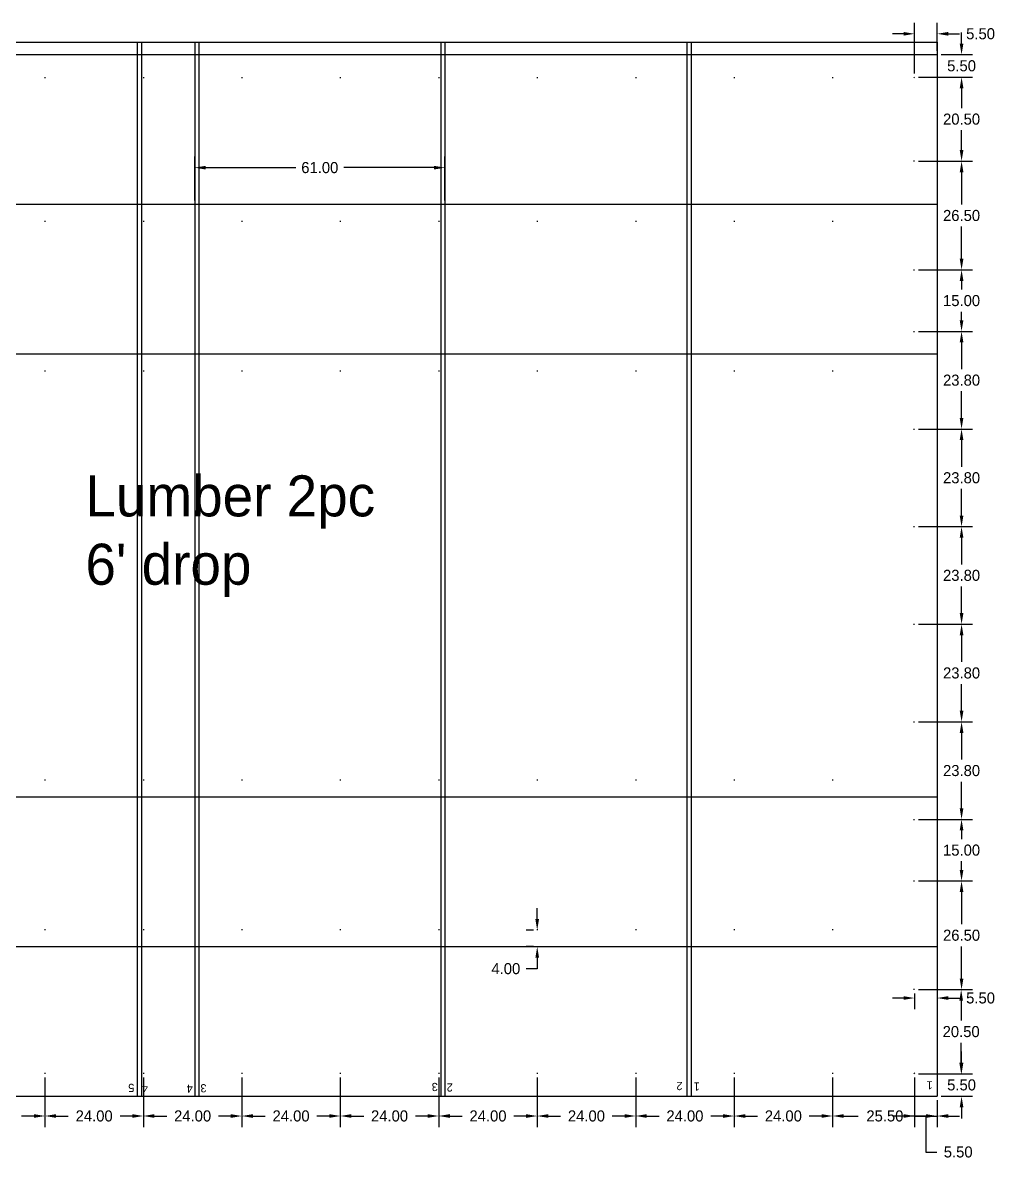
# Model space of a CAD drawing. Header units: millimetres. Extents: x 0 to 3072, y 0 to 988.
# Drawn here: x 280.2 to 517.3, y 405.2 to 682.4 of the extents above; entities that cross this region are included whole.
import ezdxf

# ---------------------------------------------------------------- set-up
doc = ezdxf.new("R2010")
doc.units = ezdxf.units.MM
for name, color, linetype in [('CUTME', 1, 'Continuous'), ('dim', 7, 'Continuous'), ('PEN1', 5, 'Continuous'), ('PEN2', 95, 'Continuous'), ('PENME', 3, 'Continuous'), ('TEXT', 7, 'Continuous')]:
    doc.layers.add(name, color=color, linetype=linetype)
doc.dimstyles.get("Standard").update_dxf_attribs({"dimtxt": 0.18, "dimasz": 0.18, "dimexe": 0.18, "dimexo": 0.0625, "dimgap": 0.09, "dimtad": 0, "dimtih": 1, "dimtoh": 1, "dimdec": 4, "dimzin": 0, "dimdsep": 46, "dimtxsty": 'Standard', "dimcen": 0.09, "dimadec": 0, "dimazin": 0, "dimtfac": 1, "dimtdec": 4, "dimtofl": 0, "dimtmove": 0, "dimatfit": 3, "dimfxl": 0, "dimtolj": 1, "dimtzin": 0, "dimarcsym": 0})

# ---------------------------------------------------------------- blocks, each defined once
blk = doc.blocks.new('*D468')
at = {"layer": 'Defpoints', "color": 0}
for p in [(261.64, 426.11), (285.64, 426.11), (261.64, 415.79)]:
    blk.add_point(p, dxfattribs=at)
at = {"layer": 'dim', "color": 0, "lineweight": -2}
for p, q in [((261.64, 425.17), (261.64, 413.09)), ((285.64, 425.17), (285.64, 413.09)), ((264.34, 415.79), (267.34, 415.79)), ((282.94, 415.79), (279.94, 415.79))]:
    blk.add_line(p, q, dxfattribs=at)
at = {"layer": 'dim', "color": 0}
for points in [[(264.34, 416.24), (264.34, 415.34), (261.64, 415.79)], [(282.94, 416.24), (282.94, 415.34), (285.64, 415.79)]]:
    blk.add_solid(points, dxfattribs=at)
at = {"layer": 'dim', "color": 0, "insert": (273.64, 415.79), "char_height": 2.7, "attachment_point": 5}
blk.add_mtext('\\A1;24.00', dxfattribs=at)
blk = doc.blocks.new('*D469')
at = {"layer": 'Defpoints', "color": 0}
for p in [(285.64, 426.11), (309.64, 426.11), (285.64, 415.79)]:
    blk.add_point(p, dxfattribs=at)
at = {"layer": 'dim', "color": 0, "lineweight": -2}
for p, q in [((285.64, 425.17), (285.64, 413.09)), ((309.64, 425.17), (309.64, 413.09)), ((288.34, 415.79), (291.34, 415.79)), ((306.94, 415.79), (303.94, 415.79))]:
    blk.add_line(p, q, dxfattribs=at)
at = {"layer": 'dim', "color": 0}
for points in [[(288.34, 416.24), (288.34, 415.34), (285.64, 415.79)], [(306.94, 416.24), (306.94, 415.34), (309.64, 415.79)]]:
    blk.add_solid(points, dxfattribs=at)
at = {"layer": 'dim', "color": 0, "insert": (297.64, 415.79), "char_height": 2.7, "attachment_point": 5}
blk.add_mtext('\\A1;24.00', dxfattribs=at)
blk = doc.blocks.new('*D470')
at = {"layer": 'Defpoints', "color": 0}
for p in [(309.64, 426.11), (333.64, 426.11), (309.64, 415.79)]:
    blk.add_point(p, dxfattribs=at)
at = {"layer": 'dim', "color": 0, "lineweight": -2}
for p, q in [((309.64, 425.17), (309.64, 413.09)), ((333.64, 425.17), (333.64, 413.09)), ((312.34, 415.79), (315.34, 415.79)), ((330.94, 415.79), (327.94, 415.79))]:
    blk.add_line(p, q, dxfattribs=at)
at = {"layer": 'dim', "color": 0}
for points in [[(312.34, 416.24), (312.34, 415.34), (309.64, 415.79)], [(330.94, 416.24), (330.94, 415.34), (333.64, 415.79)]]:
    blk.add_solid(points, dxfattribs=at)
at = {"layer": 'dim', "color": 0, "insert": (321.64, 415.79), "char_height": 2.7, "attachment_point": 5}
blk.add_mtext('\\A1;24.00', dxfattribs=at)
blk = doc.blocks.new('*D471')
at = {"layer": 'Defpoints', "color": 0}
for p in [(333.64, 426.11), (357.64, 426.11), (333.64, 415.79)]:
    blk.add_point(p, dxfattribs=at)
at = {"layer": 'dim', "color": 0, "lineweight": -2}
for p, q in [((333.64, 425.17), (333.64, 413.09)), ((357.64, 425.17), (357.64, 413.09)), ((336.34, 415.79), (339.34, 415.79)), ((354.94, 415.79), (351.94, 415.79))]:
    blk.add_line(p, q, dxfattribs=at)
at = {"layer": 'dim', "color": 0}
for points in [[(336.34, 416.24), (336.34, 415.34), (333.64, 415.79)], [(354.94, 416.24), (354.94, 415.34), (357.64, 415.79)]]:
    blk.add_solid(points, dxfattribs=at)
at = {"layer": 'dim', "color": 0, "insert": (345.64, 415.79), "char_height": 2.7, "attachment_point": 5}
blk.add_mtext('\\A1;24.00', dxfattribs=at)
blk = doc.blocks.new('*D472')
at = {"layer": 'Defpoints', "color": 0}
for p in [(357.64, 426.11), (381.64, 426.11), (357.64, 415.79)]:
    blk.add_point(p, dxfattribs=at)
at = {"layer": 'dim', "color": 0, "lineweight": -2}
for p, q in [((357.64, 425.17), (357.64, 413.09)), ((381.64, 425.17), (381.64, 413.09)), ((360.34, 415.79), (363.34, 415.79)), ((378.94, 415.79), (375.94, 415.79))]:
    blk.add_line(p, q, dxfattribs=at)
at = {"layer": 'dim', "color": 0}
for points in [[(360.34, 416.24), (360.34, 415.34), (357.64, 415.79)], [(378.94, 416.24), (378.94, 415.34), (381.64, 415.79)]]:
    blk.add_solid(points, dxfattribs=at)
at = {"layer": 'dim', "color": 0, "insert": (369.64, 415.79), "char_height": 2.7, "attachment_point": 5}
blk.add_mtext('\\A1;24.00', dxfattribs=at)
blk = doc.blocks.new('*D473')
at = {"layer": 'Defpoints', "color": 0}
for p in [(381.64, 426.11), (405.64, 426.11), (381.64, 415.79)]:
    blk.add_point(p, dxfattribs=at)
at = {"layer": 'dim', "color": 0, "lineweight": -2}
for p, q in [((381.64, 425.17), (381.64, 413.09)), ((405.64, 425.17), (405.64, 413.09)), ((384.34, 415.79), (387.34, 415.79)), ((402.94, 415.79), (399.94, 415.79))]:
    blk.add_line(p, q, dxfattribs=at)
at = {"layer": 'dim', "color": 0}
for points in [[(384.34, 416.24), (384.34, 415.34), (381.64, 415.79)], [(402.94, 416.24), (402.94, 415.34), (405.64, 415.79)]]:
    blk.add_solid(points, dxfattribs=at)
at = {"layer": 'dim', "color": 0, "insert": (393.64, 415.79), "char_height": 2.7, "attachment_point": 5}
blk.add_mtext('\\A1;24.00', dxfattribs=at)
blk = doc.blocks.new('*D474')
at = {"layer": 'Defpoints', "color": 0}
for p in [(405.64, 426.11), (429.64, 426.11), (405.64, 415.79)]:
    blk.add_point(p, dxfattribs=at)
at = {"layer": 'dim', "color": 0, "lineweight": -2}
for p, q in [((405.64, 425.17), (405.64, 413.09)), ((429.64, 425.17), (429.64, 413.09)), ((408.34, 415.79), (411.34, 415.79)), ((426.94, 415.79), (423.94, 415.79))]:
    blk.add_line(p, q, dxfattribs=at)
at = {"layer": 'dim', "color": 0}
for points in [[(408.34, 416.24), (408.34, 415.34), (405.64, 415.79)], [(426.94, 416.24), (426.94, 415.34), (429.64, 415.79)]]:
    blk.add_solid(points, dxfattribs=at)
at = {"layer": 'dim', "color": 0, "insert": (417.64, 415.79), "char_height": 2.7, "attachment_point": 5}
blk.add_mtext('\\A1;24.00', dxfattribs=at)
blk = doc.blocks.new('*D475')
at = {"layer": 'Defpoints', "color": 0}
for p in [(429.64, 426.11), (453.64, 426.11), (429.64, 415.79)]:
    blk.add_point(p, dxfattribs=at)
at = {"layer": 'dim', "color": 0, "lineweight": -2}
for p, q in [((429.64, 425.17), (429.64, 413.09)), ((453.64, 425.17), (453.64, 413.09)), ((432.34, 415.79), (435.34, 415.79)), ((450.94, 415.79), (447.94, 415.79))]:
    blk.add_line(p, q, dxfattribs=at)
at = {"layer": 'dim', "color": 0}
for points in [[(432.34, 416.24), (432.34, 415.34), (429.64, 415.79)], [(450.94, 416.24), (450.94, 415.34), (453.64, 415.79)]]:
    blk.add_solid(points, dxfattribs=at)
at = {"layer": 'dim', "color": 0, "insert": (441.64, 415.79), "char_height": 2.7, "attachment_point": 5}
blk.add_mtext('\\A1;24.00', dxfattribs=at)
blk = doc.blocks.new('*D476')
at = {"layer": 'Defpoints', "color": 0}
for p in [(453.64, 426.11), (477.64, 426.11), (453.64, 415.79)]:
    blk.add_point(p, dxfattribs=at)
at = {"layer": 'dim', "color": 0, "lineweight": -2}
for p, q in [((453.64, 425.17), (453.64, 413.09)), ((477.64, 425.17), (477.64, 413.09)), ((456.34, 415.79), (459.34, 415.79)), ((474.94, 415.79), (471.94, 415.79))]:
    blk.add_line(p, q, dxfattribs=at)
at = {"layer": 'dim', "color": 0}
for points in [[(456.34, 416.24), (456.34, 415.34), (453.64, 415.79)], [(474.94, 416.24), (474.94, 415.34), (477.64, 415.79)]]:
    blk.add_solid(points, dxfattribs=at)
at = {"layer": 'dim', "color": 0, "insert": (465.64, 415.79), "char_height": 2.7, "attachment_point": 5}
blk.add_mtext('\\A1;24.00', dxfattribs=at)
blk = doc.blocks.new('*D477')
at = {"layer": 'Defpoints', "color": 0}
for p in [(477.64, 426.11), (503.14, 420.61), (477.64, 415.79)]:
    blk.add_point(p, dxfattribs=at)
at = {"layer": 'dim', "color": 0, "lineweight": -2}
for p, q in [((477.64, 425.17), (477.64, 413.09)), ((503.14, 419.67), (503.14, 413.09)), ((480.34, 415.79), (483.86, 415.79)), ((500.44, 415.79), (496.91, 415.79))]:
    blk.add_line(p, q, dxfattribs=at)
at = {"layer": 'dim', "color": 0}
for points in [[(480.34, 416.24), (480.34, 415.34), (477.64, 415.79)], [(500.44, 416.24), (500.44, 415.34), (503.14, 415.79)]]:
    blk.add_solid(points, dxfattribs=at)
at = {"layer": 'dim', "color": 0, "insert": (490.39, 415.79), "char_height": 2.7, "attachment_point": 5}
blk.add_mtext('\\A1;25.50', dxfattribs=at)
blk = doc.blocks.new('*D503')
at = {"layer": 'Defpoints', "color": 0}
for p in [(405.64, 461.11), (405.64, 457.11), (405.64, 457.11)]:
    blk.add_point(p, dxfattribs=at)
at = {"layer": 'dim', "color": 0, "lineweight": -2}
for p, q in [((405.64, 463.81), (405.64, 466.51)), ((404.7, 461.11), (402.94, 461.11)), ((404.7, 457.11), (402.94, 457.11)), ((405.64, 454.41), (405.64, 451.71)), ((405.64, 451.71), (402.94, 451.71))]:
    blk.add_line(p, q, dxfattribs=at)
at = {"layer": 'dim', "color": 0}
for points in [[(405.19, 463.81), (406.09, 463.81), (405.64, 461.11)], [(405.19, 454.41), (406.09, 454.41), (405.64, 457.11)]]:
    blk.add_solid(points, dxfattribs=at)
at = {"layer": 'dim', "color": 0, "insert": (397.99, 451.71), "char_height": 2.7, "attachment_point": 5}
blk.add_mtext('\\A1;4.00', dxfattribs=at)
blk = doc.blocks.new('*D505')
at = {"layer": 'Defpoints', "color": 0}
for p in [(322.14, 647.04), (322.14, 638.11), (383.14, 638.11)]:
    blk.add_point(p, dxfattribs=at)
at = {"layer": 'dim', "color": 0, "lineweight": -2}
for p, q in [((322.14, 639.04), (322.14, 649.74)), ((383.14, 639.04), (383.14, 649.74)), ((324.84, 647.04), (346.79, 647.04)), ((380.44, 647.04), (358.49, 647.04))]:
    blk.add_line(p, q, dxfattribs=at)
at = {"layer": 'dim', "color": 0}
for points in [[(324.84, 647.49), (324.84, 646.59), (322.14, 647.04)], [(380.44, 647.49), (380.44, 646.59), (383.14, 647.04)]]:
    blk.add_solid(points, dxfattribs=at)
at = {"layer": 'dim', "color": 0, "insert": (352.64, 647.04), "char_height": 2.7, "attachment_point": 5}
blk.add_mtext('\\A1;61.00', dxfattribs=at)
blk = doc.blocks.new('*D510')
at = {"layer": 'Defpoints', "color": 0}
for p in [(503.14, 674.61), (497.64, 669.11), (509.08, 669.11)]:
    blk.add_point(p, dxfattribs=at)
at = {"layer": 'dim', "color": 0, "lineweight": -2}
for p, q in [((509.08, 677.31), (509.08, 680.01)), ((504.08, 674.61), (511.78, 674.61)), ((498.58, 669.11), (511.78, 669.11)), ((509.08, 666.41), (509.08, 663.71))]:
    blk.add_line(p, q, dxfattribs=at)
at = {"layer": 'dim', "color": 0}
for points in [[(508.63, 677.31), (509.53, 677.31), (509.08, 674.61)], [(508.63, 666.41), (509.53, 666.41), (509.08, 669.11)]]:
    blk.add_solid(points, dxfattribs=at)
at = {"layer": 'dim', "color": 0, "insert": (509.08, 671.86), "char_height": 2.7, "attachment_point": 5}
blk.add_mtext('\\A1;5.50', dxfattribs=at)
blk = doc.blocks.new('*D511')
at = {"layer": 'Defpoints', "color": 0}
for p in [(497.64, 669.11), (497.64, 648.61), (509.08, 648.61)]:
    blk.add_point(p, dxfattribs=at)
at = {"layer": 'dim', "color": 0, "lineweight": -2}
for p, q in [((498.58, 669.11), (511.78, 669.11)), ((509.08, 666.41), (509.08, 661.56)), ((509.08, 651.31), (509.08, 656.16)), ((498.58, 648.61), (511.78, 648.61))]:
    blk.add_line(p, q, dxfattribs=at)
at = {"layer": 'dim', "color": 0}
for points in [[(508.63, 666.41), (509.53, 666.41), (509.08, 669.11)], [(508.63, 651.31), (509.53, 651.31), (509.08, 648.61)]]:
    blk.add_solid(points, dxfattribs=at)
at = {"layer": 'dim', "color": 0, "insert": (509.08, 658.86), "char_height": 2.7, "attachment_point": 5}
blk.add_mtext('\\A1;20.50', dxfattribs=at)
blk = doc.blocks.new('*D512')
at = {"layer": 'Defpoints', "color": 0}
for p in [(497.64, 607.11), (497.64, 583.31), (509.08, 583.31)]:
    blk.add_point(p, dxfattribs=at)
at = {"layer": 'dim', "color": 0, "lineweight": -2}
for p, q in [((498.58, 607.11), (511.78, 607.11)), ((509.08, 604.41), (509.08, 597.91)), ((509.08, 586.01), (509.08, 592.51)), ((498.58, 583.31), (511.78, 583.31))]:
    blk.add_line(p, q, dxfattribs=at)
at = {"layer": 'dim', "color": 0}
for points in [[(508.63, 604.41), (509.53, 604.41), (509.08, 607.11)], [(508.63, 586.01), (509.53, 586.01), (509.08, 583.31)]]:
    blk.add_solid(points, dxfattribs=at)
at = {"layer": 'dim', "color": 0, "insert": (509.08, 595.21), "char_height": 2.7, "attachment_point": 5}
blk.add_mtext('\\A1;23.80', dxfattribs=at)
blk = doc.blocks.new('*D513')
at = {"layer": 'Defpoints', "color": 0}
for p in [(497.64, 583.31), (497.64, 559.51), (509.08, 559.51)]:
    blk.add_point(p, dxfattribs=at)
at = {"layer": 'dim', "color": 0, "lineweight": -2}
for p, q in [((498.58, 583.31), (511.78, 583.31)), ((509.08, 580.61), (509.08, 574.11)), ((509.08, 562.21), (509.08, 568.71)), ((498.58, 559.51), (511.78, 559.51))]:
    blk.add_line(p, q, dxfattribs=at)
at = {"layer": 'dim', "color": 0}
for points in [[(508.63, 580.61), (509.53, 580.61), (509.08, 583.31)], [(508.63, 562.21), (509.53, 562.21), (509.08, 559.51)]]:
    blk.add_solid(points, dxfattribs=at)
at = {"layer": 'dim', "color": 0, "insert": (509.08, 571.41), "char_height": 2.7, "attachment_point": 5}
blk.add_mtext('\\A1;23.80', dxfattribs=at)
blk = doc.blocks.new('*D514')
at = {"layer": 'Defpoints', "color": 0}
for p in [(497.64, 559.51), (497.64, 535.71), (509.08, 535.71)]:
    blk.add_point(p, dxfattribs=at)
at = {"layer": 'dim', "color": 0, "lineweight": -2}
for p, q in [((498.58, 559.51), (511.78, 559.51)), ((509.08, 556.81), (509.08, 550.31)), ((509.08, 538.41), (509.08, 544.91)), ((498.58, 535.71), (511.78, 535.71))]:
    blk.add_line(p, q, dxfattribs=at)
at = {"layer": 'dim', "color": 0}
for points in [[(508.63, 556.81), (509.53, 556.81), (509.08, 559.51)], [(508.63, 538.41), (509.53, 538.41), (509.08, 535.71)]]:
    blk.add_solid(points, dxfattribs=at)
at = {"layer": 'dim', "color": 0, "insert": (509.08, 547.61), "char_height": 2.7, "attachment_point": 5}
blk.add_mtext('\\A1;23.80', dxfattribs=at)
blk = doc.blocks.new('*D515')
at = {"layer": 'Defpoints', "color": 0}
for p in [(497.64, 535.71), (497.64, 511.91), (509.08, 511.91)]:
    blk.add_point(p, dxfattribs=at)
at = {"layer": 'dim', "color": 0, "lineweight": -2}
for p, q in [((498.58, 535.71), (511.78, 535.71)), ((509.08, 533.01), (509.08, 526.51)), ((509.08, 514.61), (509.08, 521.11)), ((498.58, 511.91), (511.78, 511.91))]:
    blk.add_line(p, q, dxfattribs=at)
at = {"layer": 'dim', "color": 0}
for points in [[(508.63, 533.01), (509.53, 533.01), (509.08, 535.71)], [(508.63, 514.61), (509.53, 514.61), (509.08, 511.91)]]:
    blk.add_solid(points, dxfattribs=at)
at = {"layer": 'dim', "color": 0, "insert": (509.08, 523.81), "char_height": 2.7, "attachment_point": 5}
blk.add_mtext('\\A1;23.80', dxfattribs=at)
blk = doc.blocks.new('*D516')
at = {"layer": 'Defpoints', "color": 0}
for p in [(497.64, 511.91), (497.64, 488.11), (509.08, 488.11)]:
    blk.add_point(p, dxfattribs=at)
at = {"layer": 'dim', "color": 0, "lineweight": -2}
for p, q in [((498.58, 511.91), (511.78, 511.91)), ((509.08, 509.21), (509.08, 502.71)), ((509.08, 490.81), (509.08, 497.31)), ((498.58, 488.11), (511.78, 488.11))]:
    blk.add_line(p, q, dxfattribs=at)
at = {"layer": 'dim', "color": 0}
for points in [[(508.63, 509.21), (509.53, 509.21), (509.08, 511.91)], [(508.63, 490.81), (509.53, 490.81), (509.08, 488.11)]]:
    blk.add_solid(points, dxfattribs=at)
at = {"layer": 'dim', "color": 0, "insert": (509.08, 500.01), "char_height": 2.7, "attachment_point": 5}
blk.add_mtext('\\A1;23.80', dxfattribs=at)
blk = doc.blocks.new('*D517')
at = {"layer": 'Defpoints', "color": 0}
for p in [(497.64, 488.11), (497.64, 473.11), (509.08, 473.11)]:
    blk.add_point(p, dxfattribs=at)
at = {"layer": 'dim', "color": 0, "lineweight": -2}
for p, q in [((498.58, 488.11), (511.78, 488.11)), ((509.08, 485.41), (509.08, 483.31)), ((509.08, 475.81), (509.08, 477.91)), ((498.58, 473.11), (511.78, 473.11))]:
    blk.add_line(p, q, dxfattribs=at)
at = {"layer": 'dim', "color": 0}
for points in [[(508.63, 485.41), (509.53, 485.41), (509.08, 488.11)], [(508.63, 475.81), (509.53, 475.81), (509.08, 473.11)]]:
    blk.add_solid(points, dxfattribs=at)
at = {"layer": 'dim', "color": 0, "insert": (509.08, 480.61), "char_height": 2.7, "attachment_point": 5}
blk.add_mtext('\\A1;15.00', dxfattribs=at)
blk = doc.blocks.new('*D518')
at = {"layer": 'Defpoints', "color": 0}
for p in [(497.64, 473.11), (497.64, 446.61), (509.08, 446.61)]:
    blk.add_point(p, dxfattribs=at)
at = {"layer": 'dim', "color": 0, "lineweight": -2}
for p, q in [((498.58, 473.11), (511.78, 473.11)), ((509.08, 470.41), (509.08, 462.56)), ((509.08, 449.31), (509.08, 457.16)), ((498.58, 446.61), (511.78, 446.61))]:
    blk.add_line(p, q, dxfattribs=at)
at = {"layer": 'dim', "color": 0}
for points in [[(508.63, 470.41), (509.53, 470.41), (509.08, 473.11)], [(508.63, 449.31), (509.53, 449.31), (509.08, 446.61)]]:
    blk.add_solid(points, dxfattribs=at)
at = {"layer": 'dim', "color": 0, "insert": (509.08, 459.86), "char_height": 2.7, "attachment_point": 5}
blk.add_mtext('\\A1;26.50', dxfattribs=at)
blk = doc.blocks.new('*D519')
at = {"layer": 'Defpoints', "color": 0}
for p in [(497.64, 446.61), (497.64, 426.11), (508.98, 426.11)]:
    blk.add_point(p, dxfattribs=at)
at = {"layer": 'dim', "color": 0, "lineweight": -2}
for p, q in [((498.58, 446.61), (511.68, 446.61)), ((508.98, 443.91), (508.98, 439.06)), ((508.98, 428.81), (508.98, 433.66)), ((498.58, 426.11), (511.68, 426.11))]:
    blk.add_line(p, q, dxfattribs=at)
at = {"layer": 'dim', "color": 0}
for points in [[(508.53, 443.91), (509.43, 443.91), (508.98, 446.61)], [(508.53, 428.81), (509.43, 428.81), (508.98, 426.11)]]:
    blk.add_solid(points, dxfattribs=at)
at = {"layer": 'dim', "color": 0, "insert": (508.98, 436.36), "char_height": 2.7, "attachment_point": 5}
blk.add_mtext('\\A1;20.50', dxfattribs=at)
blk = doc.blocks.new('*D520')
at = {"layer": 'Defpoints', "color": 0}
for p in [(497.64, 426.11), (503.14, 420.61), (509.08, 420.61)]:
    blk.add_point(p, dxfattribs=at)
at = {"layer": 'dim', "color": 0, "lineweight": -2}
for p, q in [((509.08, 428.81), (509.08, 431.51)), ((498.58, 426.11), (511.78, 426.11)), ((504.08, 420.61), (511.78, 420.61)), ((509.08, 417.91), (509.08, 415.21))]:
    blk.add_line(p, q, dxfattribs=at)
at = {"layer": 'dim', "color": 0}
for points in [[(508.63, 428.81), (509.53, 428.81), (509.08, 426.11)], [(508.63, 417.91), (509.53, 417.91), (509.08, 420.61)]]:
    blk.add_solid(points, dxfattribs=at)
at = {"layer": 'dim', "color": 0, "insert": (509.08, 423.36), "char_height": 2.7, "attachment_point": 5}
blk.add_mtext('\\A1;5.50', dxfattribs=at)
blk = doc.blocks.new('*D521')
at = {"layer": 'Defpoints', "color": 0}
for p in [(497.64, 426.11), (503.14, 420.61), (503.14, 415.79)]:
    blk.add_point(p, dxfattribs=at)
at = {"layer": 'dim', "color": 0, "lineweight": -2}
for p, q in [((497.64, 425.17), (497.64, 413.09)), ((503.14, 419.67), (503.14, 413.09)), ((494.94, 415.79), (492.24, 415.79)), ((497.64, 415.79), (503.14, 415.79)), ((500.39, 415.79), (500.39, 407.01)), ((505.84, 415.79), (508.54, 415.79)), ((500.39, 407.01), (503.09, 407.01))]:
    blk.add_line(p, q, dxfattribs=at)
at = {"layer": 'dim', "color": 0}
for points in [[(494.94, 416.24), (494.94, 415.34), (497.64, 415.79)], [(505.84, 416.24), (505.84, 415.34), (503.14, 415.79)]]:
    blk.add_solid(points, dxfattribs=at)
at = {"layer": 'dim', "color": 0, "insert": (508.26, 407.01), "char_height": 2.7, "attachment_point": 5}
blk.add_mtext('\\A1;5.50', dxfattribs=at)
blk = doc.blocks.new('*D522')
at = {"layer": 'Defpoints', "color": 0}
for p in [(497.64, 446.61), (503.14, 446.61), (503.14, 444.56)]:
    blk.add_point(p, dxfattribs=at)
at = {"layer": 'dim', "color": 0, "lineweight": -2}
for p, q in [((494.94, 444.56), (492.24, 444.56)), ((497.64, 445.67), (497.64, 441.86)), ((503.14, 445.67), (503.14, 441.86)), ((505.84, 444.56), (508.54, 444.56))]:
    blk.add_line(p, q, dxfattribs=at)
at = {"layer": 'dim', "color": 0}
for points in [[(494.94, 445.01), (494.94, 444.11), (497.64, 444.56)], [(505.84, 445.01), (505.84, 444.11), (503.14, 444.56)]]:
    blk.add_solid(points, dxfattribs=at)
at = {"layer": 'dim', "color": 0, "insert": (513.71, 444.56), "char_height": 2.7, "attachment_point": 5}
blk.add_mtext('\\A1;5.50', dxfattribs=at)
blk = doc.blocks.new('*D523')
at = {"layer": 'Defpoints', "color": 0}
for p in [(503.14, 679.68), (503.14, 674.61), (497.64, 669.11)]:
    blk.add_point(p, dxfattribs=at)
at = {"layer": 'dim', "color": 0, "lineweight": -2}
for p, q in [((497.64, 670.04), (497.64, 682.38)), ((503.14, 675.54), (503.14, 682.38)), ((494.94, 679.68), (492.24, 679.68)), ((505.84, 679.68), (508.54, 679.68))]:
    blk.add_line(p, q, dxfattribs=at)
at = {"layer": 'dim', "color": 0}
for points in [[(494.94, 680.13), (494.94, 679.23), (497.64, 679.68)], [(505.84, 680.13), (505.84, 679.23), (503.14, 679.68)]]:
    blk.add_solid(points, dxfattribs=at)
at = {"layer": 'dim', "color": 0, "insert": (513.71, 679.68), "char_height": 2.7, "attachment_point": 5}
blk.add_mtext('\\A1;5.50', dxfattribs=at)
blk = doc.blocks.new('*D524')
at = {"layer": 'Defpoints', "color": 0}
for p in [(497.64, 622.11), (509.08, 622.11), (497.64, 607.11)]:
    blk.add_point(p, dxfattribs=at)
at = {"layer": 'dim', "color": 0, "lineweight": -2}
for p, q in [((498.58, 622.11), (511.78, 622.11)), ((509.08, 619.41), (509.08, 617.31)), ((509.08, 609.81), (509.08, 611.91)), ((498.58, 607.11), (511.78, 607.11))]:
    blk.add_line(p, q, dxfattribs=at)
at = {"layer": 'dim', "color": 0}
for points in [[(508.63, 619.41), (509.53, 619.41), (509.08, 622.11)], [(508.63, 609.81), (509.53, 609.81), (509.08, 607.11)]]:
    blk.add_solid(points, dxfattribs=at)
at = {"layer": 'dim', "color": 0, "insert": (509.08, 614.61), "char_height": 2.7, "attachment_point": 5}
blk.add_mtext('\\A1;15.00', dxfattribs=at)
blk = doc.blocks.new('*D525')
at = {"layer": 'Defpoints', "color": 0}
for p in [(497.64, 648.61), (509.08, 648.61), (497.64, 622.11)]:
    blk.add_point(p, dxfattribs=at)
at = {"layer": 'dim', "color": 0, "lineweight": -2}
for p, q in [((498.58, 648.61), (511.78, 648.61)), ((509.08, 645.91), (509.08, 638.06)), ((509.08, 624.81), (509.08, 632.66)), ((498.58, 622.11), (511.78, 622.11))]:
    blk.add_line(p, q, dxfattribs=at)
at = {"layer": 'dim', "color": 0}
for points in [[(508.63, 645.91), (509.53, 645.91), (509.08, 648.61)], [(508.63, 624.81), (509.53, 624.81), (509.08, 622.11)]]:
    blk.add_solid(points, dxfattribs=at)
at = {"layer": 'dim', "color": 0, "insert": (509.08, 635.36), "char_height": 2.7, "attachment_point": 5}
blk.add_mtext('\\A1;26.50', dxfattribs=at)

msp = doc.modelspace()

# ---------------------------------------------------------------- linework, layer by layer
at = {"layer": 'CUTME', "ltscale": 22}
for p, q in [((248.14, 677.607), (309.14, 677.607)), ((308.14, 677.607), (308.14, 420.607)), ((308.14, 677.607), (323.14, 677.607)), ((309.14, 677.607), (309.14, 420.607)), ((322.14, 677.607), (383.14, 677.607)), ((322.14, 677.607), (322.14, 420.607)), ((323.14, 677.607), (323.14, 420.607)), ((382.14, 677.607), (382.14, 420.607)), ((382.14, 677.607), (443.14, 677.607)), ((383.14, 677.607), (383.14, 420.607)), ((442.14, 677.607), (442.14, 420.607)), ((442.14, 677.607), (503.14, 677.607)), ((443.14, 677.607), (443.14, 420.607)), ((503.14, 677.607), (503.14, 420.607)), ((248.14, 420.607), (309.14, 420.607)), ((308.14, 420.607), (323.14, 420.607)), ((322.14, 420.607), (383.14, 420.607)), ((382.14, 420.607), (443.14, 420.607)), ((442.14, 420.607), (503.14, 420.607))]:
    msp.add_line(p, q, dxfattribs=at)
at = {"layer": 'PEN1', "ltscale": 22}
for p, q in [((248.14, 674.607), (309.14, 674.607)), ((308.14, 674.607), (323.14, 674.607)), ((322.14, 674.607), (383.14, 674.607)), ((382.14, 674.607), (443.14, 674.607)), ((442.14, 674.607), (503.14, 674.607))]:
    msp.add_line(p, q, dxfattribs=at)
at = {"layer": 'PEN2', "ltscale": 22}
for p, q in [((248.14, 638.107), (309.14, 638.107)), ((308.14, 638.107), (323.14, 638.107)), ((322.14, 638.107), (383.14, 638.107)), ((382.14, 638.107), (443.14, 638.107)), ((442.14, 638.107), (503.14, 638.107)), ((248.14, 601.607), (309.14, 601.607)), ((308.14, 601.607), (323.14, 601.607)), ((322.14, 601.607), (383.14, 601.607)), ((382.14, 601.607), (443.14, 601.607)), ((442.14, 601.607), (503.14, 601.607)), ((248.14, 493.607), (309.14, 493.607)), ((308.14, 493.607), (323.14, 493.607)), ((322.14, 493.607), (383.14, 493.607)), ((382.14, 493.607), (443.14, 493.607)), ((442.14, 493.607), (503.14, 493.607)), ((248.14, 457.107), (309.14, 457.107)), ((308.14, 457.107), (323.14, 457.107)), ((322.14, 457.107), (383.14, 457.107)), ((382.14, 457.107), (443.14, 457.107)), ((442.14, 457.107), (503.14, 457.107))]:
    msp.add_line(p, q, dxfattribs=at)
at = {"layer": 'PENME', "ltscale": 22}
for p, q in [((285.64, 669.107), (285.64, 668.857)), ((309.64, 669.107), (309.64, 668.857)), ((333.64, 669.107), (333.64, 668.857)), ((357.64, 669.107), (357.64, 668.857)), ((381.64, 669.107), (381.64, 668.857)), ((405.64, 669.107), (405.64, 668.857)), ((429.64, 669.107), (429.64, 668.857)), ((453.64, 669.107), (453.64, 668.857)), ((477.64, 669.107), (477.64, 668.857)), ((497.442, 668.909), (497.64, 669.107)), ((497.64, 648.607), (497.39, 648.607)), ((285.64, 634.107), (285.64, 633.857)), ((309.64, 634.107), (309.64, 633.857)), ((333.64, 634.107), (333.64, 633.857)), ((357.64, 634.107), (357.64, 633.857)), ((381.64, 634.107), (381.64, 633.857)), ((405.64, 634.107), (405.64, 633.857)), ((429.64, 634.107), (429.64, 633.857)), ((453.64, 634.107), (453.64, 633.857)), ((477.64, 634.107), (477.64, 633.857)), ((497.39, 622.107), (497.64, 622.107)), ((497.39, 607.107), (497.64, 607.107)), ((285.64, 597.607), (285.64, 597.357)), ((309.64, 597.607), (309.64, 597.357)), ((333.64, 597.607), (333.64, 597.357)), ((357.64, 597.607), (357.64, 597.357)), ((381.64, 597.607), (381.64, 597.357)), ((405.64, 597.607), (405.64, 597.357)), ((429.64, 597.607), (429.64, 597.357)), ((453.64, 597.607), (453.64, 597.357)), ((477.64, 597.607), (477.64, 597.357)), ((497.39, 583.307), (497.64, 583.307)), ((497.39, 559.507), (497.64, 559.507)), ((497.39, 535.707), (497.64, 535.707)), ((497.39, 511.907), (497.64, 511.907)), ((285.64, 497.857), (285.64, 497.607)), ((309.64, 497.857), (309.64, 497.607)), ((333.64, 497.857), (333.64, 497.607)), ((357.64, 497.857), (357.64, 497.607)), ((381.64, 497.857), (381.64, 497.607)), ((405.64, 497.857), (405.64, 497.607)), ((429.64, 497.857), (429.64, 497.607)), ((453.64, 497.857), (453.64, 497.607)), ((477.64, 497.857), (477.64, 497.607)), ((497.39, 488.107), (497.64, 488.107)), ((497.39, 473.107), (497.64, 473.107)), ((285.64, 461.357), (285.64, 461.107)), ((309.64, 461.357), (309.64, 461.107)), ((333.64, 461.357), (333.64, 461.107)), ((357.64, 461.357), (357.64, 461.107)), ((381.64, 461.357), (381.64, 461.107)), ((405.64, 461.357), (405.64, 461.107)), ((429.64, 461.357), (429.64, 461.107)), ((453.64, 461.357), (453.64, 461.107)), ((477.64, 461.357), (477.64, 461.107)), ((497.64, 446.607), (497.39, 446.607)), ((285.639, 426.357), (285.639, 426.107)), ((309.639, 426.357), (309.639, 426.107)), ((333.639, 426.357), (333.639, 426.107)), ((357.639, 426.357), (357.639, 426.107)), ((381.639, 426.357), (381.639, 426.107)), ((405.639, 426.357), (405.639, 426.107)), ((429.639, 426.357), (429.639, 426.107)), ((453.639, 426.357), (453.639, 426.107)), ((477.639, 426.357), (477.639, 426.107)), ((497.442, 426.305), (497.64, 426.107))]:
    msp.add_line(p, q, dxfattribs=at)

# ---------------------------------------------------------------- texts
at = {"layer": 'dim', "ltscale": 22, "insert": (295.509, 572.004), "char_height": 10, "width": 121.73333, "attachment_point": 1}
msp.add_mtext("Lumber 2pc\\P6' drop", dxfattribs=at)
at = {"layer": 'TEXT', "ltscale": 22}
for s, p in [('2', (441.05, 424.103)), ('1', (502.048, 424.285)), ('5', (307.436, 423.655)), ('4', (310.751, 423.515)), ('4', (321.674, 423.469)), ('3', (325.036, 423.554)), ('3', (381.418, 423.868)), ('2', (385.066, 423.748)), ('1', (445.264, 423.962))]:
    msp.add_text(s, height=2, rotation=180, dxfattribs=at).set_placement(p)

# ---------------------------------------------------------------- dimensions: what is measured, and where the dimension line sits
at = {"layer": 'dim', "ltscale": 22}
for base, p1, p2, override, picture, middle in [((503.14, 679.68), (497.64, 669.107), (503.14, 674.607), {"dimscale": 15, "dimdec": 2}, '*D523', (513.715, 679.68)), ((322.14, 647.037), (383.14, 638.107), (322.14, 638.107), {"dimscale": 15, "dimdec": 2}, '*D505', (352.64, 647.037)), ((503.14, 444.565), (497.64, 446.607), (503.14, 446.607), {"dimscale": 15, "dimdec": 2}, '*D522', (513.715, 444.565)), ((261.639, 415.788), (285.639, 426.107), (261.639, 426.107), {"dimscale": 15, "dimdec": 2, "dimtmove": 1}, '*D468', (273.639, 415.788)), ((285.639, 415.788), (309.639, 426.107), (285.639, 426.107), {"dimscale": 15, "dimdec": 2, "dimtmove": 1}, '*D469', (297.639, 415.788)), ((309.639, 415.788), (333.639, 426.107), (309.639, 426.107), {"dimscale": 15, "dimdec": 2, "dimtmove": 1}, '*D470', (321.639, 415.788)), ((333.639, 415.788), (357.639, 426.107), (333.639, 426.107), {"dimscale": 15, "dimdec": 2, "dimtmove": 1}, '*D471', (345.639, 415.788)), ((357.639, 415.788), (381.639, 426.107), (357.639, 426.107), {"dimscale": 15, "dimdec": 2, "dimtmove": 1}, '*D472', (369.639, 415.788)), ((381.639, 415.788), (405.639, 426.107), (381.639, 426.107), {"dimscale": 15, "dimdec": 2, "dimtmove": 1}, '*D473', (393.639, 415.788)), ((405.639, 415.788), (429.639, 426.107), (405.639, 426.107), {"dimscale": 15, "dimdec": 2, "dimtmove": 1}, '*D474', (417.639, 415.788)), ((429.639, 415.788), (453.639, 426.107), (429.639, 426.107), {"dimscale": 15, "dimdec": 2, "dimtmove": 1}, '*D475', (441.639, 415.788)), ((453.639, 415.788), (477.639, 426.107), (453.639, 426.107), {"dimscale": 15, "dimdec": 2, "dimtmove": 1}, '*D476', (465.639, 415.788)), ((477.639, 415.788), (503.14, 420.607), (477.639, 426.107), {"dimscale": 15, "dimdec": 2, "dimtmove": 1}, '*D477', (490.389, 415.788)), ((503.14, 415.788), (497.64, 426.107), (503.14, 420.607), {"dimscale": 15, "dimdec": 2, "dimtmove": 1}, '*D521', (504.44, 407.013))]:
    dim = msp.add_linear_dim(base=base, p1=p1, p2=p2, dimstyle='Standard', override=override, dxfattribs=at)
    dim.commit()
    dim.dimension.update_dxf_attribs({"geometry": picture, "text_midpoint": middle})
for base, p1, p2, override, picture, middle in [((509.076, 669.107), (503.14, 674.607), (497.64, 669.107), {"dimscale": 15, "dimdec": 2}, '*D510', (509.076, 671.857)), ((509.076, 648.607), (497.64, 669.107), (497.64, 648.607), {"dimscale": 15, "dimdec": 2, "dimtmove": 1}, '*D511', (509.076, 658.857)), ((509.076, 648.607), (497.64, 622.107), (497.64, 648.607), {"dimscale": 15, "dimdec": 2, "dimtmove": 1}, '*D525', (509.076, 635.357)), ((509.076, 622.107), (497.64, 607.107), (497.64, 622.107), {"dimscale": 15, "dimdec": 2, "dimtmove": 1}, '*D524', (509.076, 614.607)), ((509.076, 583.307), (497.64, 607.107), (497.64, 583.307), {"dimscale": 15, "dimdec": 2, "dimtmove": 1}, '*D512', (509.076, 595.207)), ((509.076, 559.507), (497.64, 583.307), (497.64, 559.507), {"dimscale": 15, "dimdec": 2, "dimtmove": 1}, '*D513', (509.076, 571.407)), ((509.076, 535.707), (497.64, 559.507), (497.64, 535.707), {"dimscale": 15, "dimdec": 2, "dimtmove": 1}, '*D514', (509.076, 547.607)), ((509.076, 511.907), (497.64, 535.707), (497.64, 511.907), {"dimscale": 15, "dimdec": 2, "dimtmove": 1}, '*D515', (509.076, 523.807)), ((509.076, 488.107), (497.64, 511.907), (497.64, 488.107), {"dimscale": 15, "dimdec": 2, "dimtmove": 1}, '*D516', (509.076, 500.007)), ((509.076, 473.107), (497.64, 488.107), (497.64, 473.107), {"dimscale": 15, "dimdec": 2, "dimtmove": 1}, '*D517', (509.076, 480.607)), ((509.076, 446.607), (497.64, 473.107), (497.64, 446.607), {"dimscale": 15, "dimdec": 2, "dimtmove": 1}, '*D518', (509.076, 459.857)), ((405.64, 457.107), (405.64, 461.107), (405.64, 457.107), {"dimscale": 15, "dimdec": 2}, '*D503', (397.99, 451.707)), ((508.976, 426.107), (497.64, 446.607), (497.64, 426.107), {"dimscale": 15, "dimdec": 2, "dimtmove": 1}, '*D519', (508.976, 436.357)), ((509.076, 420.607), (497.64, 426.107), (503.14, 420.607), {"dimscale": 15, "dimdec": 2, "dimtmove": 1}, '*D520', (509.076, 423.357))]:
    dim = msp.add_linear_dim(base=base, p1=p1, p2=p2, angle=90, dimstyle='Standard', override=override, dxfattribs=at)
    dim.commit()
    dim.dimension.update_dxf_attribs({"geometry": picture, "text_midpoint": middle})

doc.saveas('drawing.dxf')
